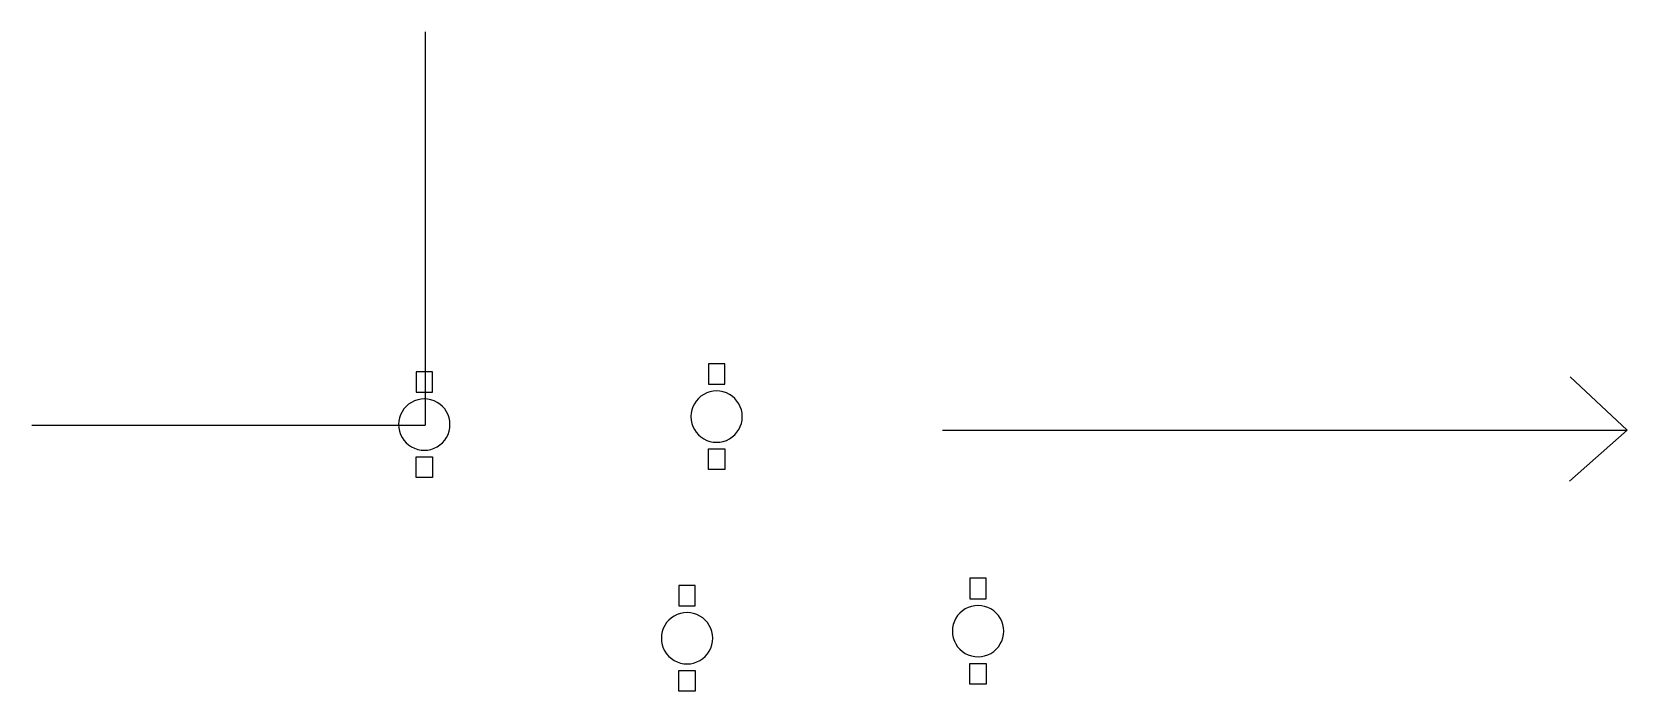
# Model space of a CAD drawing. Extents: x 293 to 688, y 199 to 362.
import ezdxf

# ---------------------------------------------------------------- set-up
doc = ezdxf.new("R2010")
doc.units = 0
doc.layers.get('0').update_dxf_attribs({"linetype": 'CONTINUOUS'})

msp = doc.modelspace()

# ---------------------------------------------------------------- linework, layer by layer
at = {"color": 7}
for points in [[(390.218404, 362.174038), (390.218404, 264.847655)], [(687.631178, 263.652505), (673.561539, 276.834169)], [(292.892026, 264.847655), (390.218404, 264.847655)], [(518.208793, 263.652479), (687.632475, 263.652479)], [(687.626469, 263.647717), (673.405647, 250.965102)]]:
    msp.add_lwpolyline(points, dxfattribs=at)
for points in [[(387.967713, 278.080819), (387.967713, 273.00082), (392.031712, 273.00082), (392.031712, 278.080819)], [(460.288907, 280.039265), (460.288907, 274.959266), (464.352906, 274.959266), (464.352906, 280.039265)], [(396.349711, 264.999822)], [(468.670905, 266.958267)], [(387.967713, 256.998823), (392.031712, 256.998823), (392.031712, 251.918824), (387.967713, 251.918824)], [(460.288907, 258.957269), (464.352906, 258.957269), (464.352906, 253.87727), (460.288907, 253.87727)], [(452.973179, 225.204909), (452.973179, 220.12491), (457.037178, 220.12491), (457.037178, 225.204909)], [(524.984811, 226.958567), (524.984811, 221.878568), (529.04881, 221.878568), (529.04881, 226.958567)], [(533.366809, 213.877569)], [(461.355177, 212.123911)], [(524.984811, 205.876571), (529.04881, 205.876571), (529.04881, 200.796572), (524.984811, 200.796572)], [(452.973179, 204.122913), (457.037178, 204.122913), (457.037178, 199.042914), (452.973179, 199.042914)]]:
    msp.add_lwpolyline(points, close=True, dxfattribs=at)
for points in [[(459.145907, 272.457527), (457.18121, 271.323209), (455.970908, 269.226903), (455.970908, 266.958267)], [(465.495906, 272.457527), (463.531209, 273.591845), (461.110603, 273.591845), (459.145907, 272.457527)], [(468.670905, 266.958267), (468.670905, 269.226903), (467.460602, 271.323209), (465.495906, 272.457527)], [(386.824713, 270.499082), (384.860016, 269.364764), (383.649713, 267.268458), (383.649713, 264.999822)], [(393.174712, 270.499082), (391.210015, 271.6334), (388.789409, 271.6334), (386.824713, 270.499082)], [(396.349711, 264.999822), (396.349711, 267.268458), (395.139408, 269.364764), (393.174712, 270.499082)], [(383.649713, 264.999822), (383.649713, 262.731186), (384.860016, 260.63488), (386.824713, 259.500562)], [(393.174712, 259.500562), (395.139408, 260.63488), (396.349711, 262.731186), (396.349711, 264.999822)], [(455.970908, 266.958267), (455.970908, 264.689631), (457.18121, 262.593325), (459.145907, 261.459007)], [(465.495906, 261.459007), (467.460602, 262.593325), (468.670905, 264.689631), (468.670905, 266.958267)], [(459.145907, 261.459007), (461.110603, 260.324689), (463.531209, 260.324689), (465.495906, 261.459007)], [(386.824713, 259.500562), (388.789409, 258.366243), (391.210015, 258.366243), (393.174712, 259.500562)], [(451.830179, 217.623172), (449.865483, 216.488854), (448.65518, 214.392547), (448.65518, 212.123911)], [(458.180178, 217.623172), (456.215482, 218.75749), (453.794876, 218.75749), (451.830179, 217.623172)], [(461.355177, 212.123911), (461.355177, 214.392547), (460.144874, 216.488854), (458.180178, 217.623172)], [(523.841811, 219.37683), (521.877114, 218.242512), (520.666812, 216.146205), (520.666812, 213.877569)], [(530.19181, 219.37683), (528.227113, 220.511148), (525.806507, 220.511148), (523.841811, 219.37683)], [(533.366809, 213.877569), (533.366809, 216.146205), (532.156506, 218.242512), (530.19181, 219.37683)], [(520.666812, 213.877569), (520.666812, 211.608933), (521.877114, 209.512627), (523.841811, 208.378309)], [(530.19181, 208.378309), (532.156506, 209.512627), (533.366809, 211.608933), (533.366809, 213.877569)], [(448.65518, 212.123911), (448.65518, 209.855275), (449.865483, 207.758969), (451.830179, 206.624651)], [(458.180178, 206.624651), (460.144874, 207.758969), (461.355177, 209.855275), (461.355177, 212.123911)], [(451.830179, 206.624651), (453.794876, 205.490333), (456.215482, 205.490333), (458.180178, 206.624651)], [(523.841811, 208.378309), (525.806507, 207.243991), (528.227113, 207.243991), (530.19181, 208.378309)]]:
    msp.add_open_spline(points, degree=3, dxfattribs=at)

doc.saveas('drawing.dxf')
